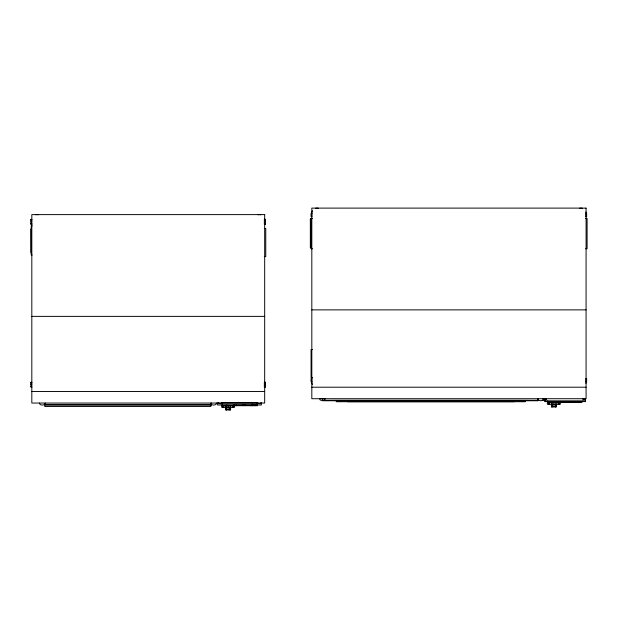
<?xml version="1.0" encoding="UTF-8"?>
<svg xmlns="http://www.w3.org/2000/svg" width="618" height="618" viewBox="0 0 618 618"><rect width="100%" height="100%" fill="white"/><g stroke="black" fill="none" stroke-linecap="round" stroke-linejoin="round"><path stroke-width="0.93" d="M216.586 403.052L215.836 404.628L213.697 405.084L211.549 404.628L45.199 404.628M543.415 398.718L542.666 400.302L540.526 400.75L538.378 400.302L537.629 398.718M582.898 401.082L581.677 402.519L548.799 402.519L547.579 401.082M546.721 401.422L545.285 401.422L545.03 400.889L585.447 400.889L585.192 401.422L583.755 401.422M311.82 213.449L311.233 213.449L311.233 216.679L311.82 216.679M586.034 213.449L586.621 213.449L586.621 216.679L586.034 216.679M311.233 213.65L311.82 213.65M586.034 213.65L586.621 213.65M311.233 214.013L311.82 214.013M586.034 214.013L586.621 214.013M311.233 214.508L311.82 214.508M586.034 214.508L586.621 214.508M311.233 215.064L311.82 215.064M586.034 215.064L586.621 215.064M311.233 215.628L311.82 215.628M586.034 215.628L586.621 215.628M311.233 216.122L311.82 216.122M586.034 216.122L586.621 216.122M311.233 216.485L311.82 216.485M586.034 216.485L586.621 216.485M312.53 218.448L311.07 218.448L311.07 248.745L312.53 248.745M585.64 218.448L587.1 218.448L587.1 248.745L585.64 248.745M311.233 218.749L310.336 218.749L310.336 247.787L311.233 247.787M31.819 219.351L30.9 219.351L30.9 224.334L31.819 224.334M30.9 219.653L31.819 219.653M264.373 219.653L265.292 219.653M30.9 220.217L31.819 220.217M264.373 220.217L265.292 220.217M264.373 220.974L265.292 220.974M30.9 221.839L31.819 221.839M264.373 221.839L265.292 221.839M264.373 222.704L265.292 222.704M30.9 223.469L31.819 223.469M264.373 223.469L265.292 223.469M30.9 224.033L31.819 224.033M264.373 224.033L265.292 224.033M32.182 225.91L31.224 225.91L31.224 228.722M264.303 228.467L265.763 228.467L265.763 256.586L264.303 256.586M32.182 254.956L31.224 254.956L31.132 228.977M311.82 309.873L586.08 309.873M31.819 316.377L264.674 316.377M312.53 349.518L311.07 349.518L311.07 377.637L312.53 377.637M311.82 378.51L311.233 378.51L311.233 381.739L311.82 381.739M586.034 378.51L586.621 378.51L586.621 381.739L586.034 381.739M311.233 378.71L311.82 378.71M586.034 378.71L586.621 378.71M311.233 379.073L311.82 379.073M586.034 379.073L586.621 379.073M311.233 379.568L311.82 379.568M586.034 379.568L586.621 379.568M311.233 380.124L311.82 380.124M586.034 380.124L586.621 380.124M311.233 380.688L311.82 380.688M586.034 380.688L586.621 380.688M311.233 381.182L311.82 381.182M586.034 381.182L586.621 381.182M311.233 381.545L311.82 381.545M586.034 381.545L586.621 381.545M31.819 382.241L30.9 382.241L30.9 387.223L31.819 387.223M30.9 382.542L31.819 382.542M264.373 382.542L265.292 382.542M30.9 383.106L31.819 383.106M264.373 383.106L265.292 383.106M264.373 383.863L265.292 383.863M30.9 384.728L31.819 384.728M264.373 384.728L265.292 384.728M264.373 385.593L265.292 385.593M30.9 386.358L31.819 386.358M264.373 386.358L265.292 386.358M264.373 386.922L265.292 386.922M311.82 387.208L586.08 387.208M31.819 391.534L264.674 391.534M543.114 398.649L544.898 398.649M322.411 400.302L537.869 400.302M333.025 400.441L528.714 400.441M542.465 400.356L545.532 400.356M537.869 400.75L322.411 400.75L322.411 398.718M545.022 401.422L585.447 401.422M560.186 402.395L579.329 402.395M218.973 402.828L217.606 402.828L217.606 404.999L261.368 404.999L261.368 402.828L260.742 402.828M221.066 402.828L257.907 402.828M218.896 403.67L221.414 403.67M258.533 403.67L261.051 403.67M242.441 404.875L245.338 404.875M252.082 404.875L255.937 404.875M234.446 405.099L256.091 405.099L256.091 405.686M257.536 405.686L226.999 405.686L226.999 404.999M210.8 403.052L211.549 404.628M39.405 403.052L40.162 404.628L42.302 405.084L44.442 404.628L45.199 403.052L45.199 405.084L211.549 405.084L211.549 403.052M585.447 398.718L585.447 401.576L545.022 401.576L545.022 398.718M585.107 398.718L585.107 399.406L582.882 399.406L582.882 398.718M584.551 398.718L584.551 399.406M583.438 398.718L583.438 399.406M578.695 401.986L578.695 402.519M576.409 401.87L576.409 402.395M559.305 402.264L559.305 404.242M558.116 402.264L558.116 404.242M556.347 404.11L556.347 406.883L551.387 406.883L551.387 404.11M555.984 402.264L555.984 406.883M555.852 404.242L555.852 406.883M555.304 404.242L555.304 406.883M553.867 402.264L553.867 406.883M552.438 404.242L552.438 406.883M552.237 401.986L552.237 402.519M551.882 402.264L551.882 406.883M551.758 402.264L551.758 406.883M549.626 402.264L549.626 404.242M548.436 402.264L548.436 404.242M546.559 398.718L546.559 399.406L544.327 399.406L544.327 398.718M546.003 398.718L546.003 399.406M544.883 398.718L544.883 399.406M537.822 398.718L537.768 400.75M525.47 400.441L525.47 401.715L336.269 401.715L336.269 400.441M522.21 400.441L522.21 401.715M514.161 401.715L347.509 401.715M339.529 400.441L339.529 401.715M256.926 404.396L256.926 404.999M256.694 402.828L256.694 404.999M255.69 405.099L255.69 405.686M254.94 405.099L254.94 405.686M253.928 405.099L253.928 405.686M252.777 405.099L252.777 405.686M252.198 404.149L252.198 405.686M251.974 404.999L251.974 405.686M251.232 405.686L250.383 405.686M245.462 404.999L245.462 405.686M242.743 404.999L242.743 405.686M236.231 404.999L236.231 405.686M233.511 404.999L233.558 407.247M232.368 405.269L232.368 407.247M230.607 407.115L230.607 409.889L225.647 409.889L225.647 407.115M230.236 405.269L230.236 409.889M230.112 407.247L230.112 409.889M229.556 407.247L229.556 409.889M228.127 405.269L228.127 409.889M226.69 407.247L226.69 409.889M226.142 405.269L226.142 409.889M226.01 405.269L226.01 409.889M223.878 405.269L223.878 407.247M222.689 405.269L222.689 407.247M222.534 404.396L222.534 404.999M222.279 402.828L222.279 404.999M210.815 404.628L210.815 406.459L44.743 406.459L44.743 403.709M30.954 228.961L30.954 252.716M579.529 208.289A5.199 5.199 0 0 1 582.226 208.289M585.903 211.966A5.199 5.199 0 0 1 586.08 213.31M311.82 213.31A5.199 5.199 0 0 1 312.515 210.707M315.674 208.289A5.199 5.199 0 0 1 318.363 208.289M586.08 382.001A5.199 5.199 0 0 1 585.903 383.353M312.515 384.605A5.199 5.199 0 0 1 311.82 382.001M258.131 214.794A5.199 5.199 0 0 1 260.819 214.794M264.496 218.463A5.199 5.199 0 0 1 264.674 219.815M35.674 214.794A5.199 5.199 0 0 1 38.362 214.794M325.3 398.494L324.55 400.078L322.411 400.526L320.271 400.078L319.514 398.494L325.3 398.494M586.08 208.111L311.82 208.111L311.82 398.718L586.08 398.718L586.08 208.111M264.674 214.616L31.819 214.616L31.819 403.052L264.674 403.052L264.674 214.616M265.292 219.351L264.373 219.351L264.373 224.334L265.292 224.334L265.292 219.351M265.292 382.241L264.373 382.241L264.373 387.223L265.292 387.223L265.292 382.241M560.348 402.264L547.386 402.264L547.386 404.242L560.348 404.242L560.348 402.264M234.608 405.269L221.646 405.269L221.646 407.247L234.608 407.247L234.608 405.269"/></g></svg>
